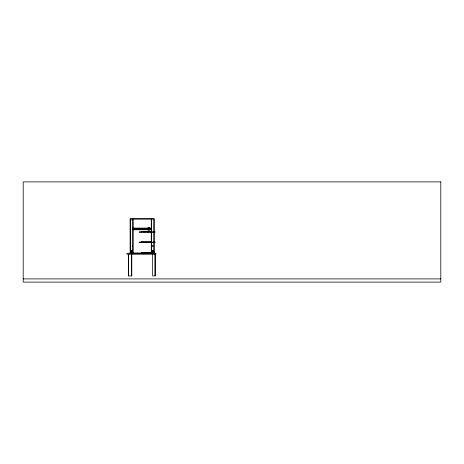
<?xml version="1.0" encoding="UTF-8"?>
<svg xmlns="http://www.w3.org/2000/svg" width="464" height="464" viewBox="0 0 464 464"><rect width="100%" height="100%" fill="white"/><g stroke="black" fill="none" stroke-linecap="round" stroke-linejoin="round"><path stroke-width="0.35" stroke-dasharray="2.32 1.74" d="M153.079 246.053L152.668 246.03L153.103 245.7M153.126 246.465L152.557 246.077L153.039 245.624M152.766 245.7L153.126 245.589M153.103 246.355L152.697 246.169L152.946 245.984M131.996 220.313L132.182 219.634M132.246 245.114L132.246 246.97M152.325 245.346L153.59 245.346M132.06 245.601L132.368 245.601M132.06 245.705L132.368 245.705M132.06 246.378L132.368 246.378M132.06 246.483L132.368 246.483M152.233 246.738L153.59 246.738M132.188 245.236L132.188 246.848M131.996 219.634L131.996 220.684"/><path stroke-width="0.7" d="M148.811 228.039L148.88 228.578M132.808 228.097L151.513 228.097M132.808 228.346L151.513 228.346M147.912 228.769L149.657 228.769M132.808 229.494L151.513 229.494M132.808 229.744L151.513 229.744M130.442 250.722L132.118 250.722L132.118 252.027M153.851 250.722L152.186 250.722L152.221 252.027M130.442 251.407L132.002 251.407M152.302 251.407L153.851 251.407M131.921 252.805L130.628 252.805L130.628 251.413M130.117 253.037L154.21 253.037M23.2 278.905L440.8 278.905M155.127 254.237L155.127 275.929L152.644 275.929L152.668 254.237M155.109 254.237L155.109 275.929M154.21 253.274L154.21 218.701L130.117 218.701L130.117 253.274M153.851 253.037L153.851 219.124L151.426 219.124L151.426 253.037M153.671 251.413L153.671 252.805L152.378 252.805L152.378 251.413M152.302 250.722L152.221 252.834M151.27 253.037L151.27 219.124L133.023 219.124L133.023 253.037M150.87 231.913L150.87 231.536L148.138 231.536L148.138 231.913M150.87 242.104L150.87 241.727L148.138 241.727L148.138 242.104M150.87 253.037L150.87 252.665L148.138 252.665L148.138 253.037M149.321 228.769L149.321 229.448M148.787 228.039L148.799 228.578M148.451 228.769L148.451 229.448M147.471 231.913L147.471 231.536L144.745 231.536L144.745 231.913M147.471 242.104L147.471 241.727L144.745 241.727L144.745 242.104M147.471 253.037L147.471 252.665L144.745 252.665L144.745 253.037M144.107 253.037L144.107 252.665L141.375 252.665L141.375 253.037M143.95 231.913L143.95 231.536L141.224 231.536L141.224 231.913M143.95 242.104L143.95 241.727L141.224 241.727L141.224 242.104M132.866 253.037L132.866 219.124L130.442 219.124L130.442 253.037M132.078 250.722L132.078 252.834M132.002 250.722L132.002 252.834M131.788 254.237L131.788 275.929L128.36 275.929L128.36 254.237M131.515 254.237L131.515 275.929M128.627 254.237L128.627 275.929M440.8 181.9L23.2 181.9L23.2 282.1L440.8 282.1L440.8 181.9M149.657 227.725L147.912 227.725L147.912 230.098L149.657 230.098L149.657 227.725M149.159 228.578L148.561 228.578L148.561 229.86L149.159 229.86L149.159 228.578M155.028 231.896L139.13 231.896L139.13 232.209L155.028 232.209L155.028 231.896M155.028 242.104L139.13 242.104L139.13 242.411L155.028 242.411L155.028 242.104M155.811 253.274L127.037 253.274L127.037 254.237L155.811 254.237L155.811 253.274"/></g></svg>
